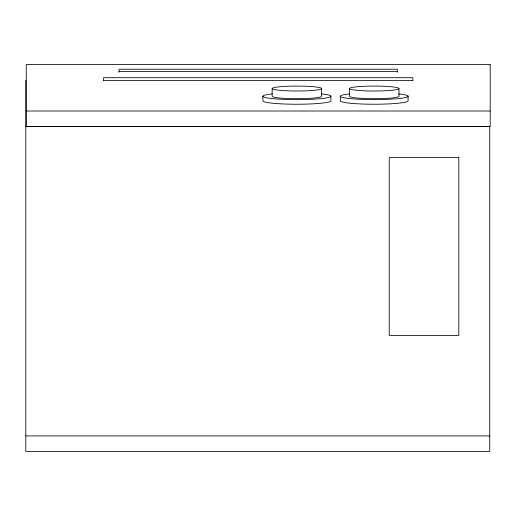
<?xml version="1.0" encoding="UTF-8"?>
<svg xmlns="http://www.w3.org/2000/svg" width="516" height="516" viewBox="0 0 516 516"><rect width="100%" height="100%" fill="white"/><g stroke="black" fill="none" stroke-linecap="round" stroke-linejoin="round"><path stroke-width="0.77" d="M119.054 71.543L397.41 71.543M103.587 80.619L412.877 80.619M26.264 111.011L490.2 111.011M25.8 126.626L489.736 126.626M25.8 435.917L489.736 435.917M489.736 126.104L489.736 451.384L25.8 451.384L25.8 80.238M412.877 80.773L412.877 77.697L103.587 77.697L103.587 80.773M408.085 96.092L408.085 100.71A33.901 3.373 0 0 1 375.693 104.226A33.901 3.373 0 0 1 340.347 101.001L340.347 96.382M398.958 88.546A24.742 2.464 0 0 1 361.845 90.674A24.742 2.464 0 0 1 361.845 86.411A24.742 2.464 0 0 1 398.958 88.546L398.958 96.24A24.742 2.464 0 0 1 374.216 98.698A24.742 2.464 0 0 1 349.474 96.24L349.474 88.546M397.41 72.311L397.41 69.234L119.054 69.234L119.054 72.311M330.904 96.163L330.904 100.775A34.024 3.386 0 0 1 297.674 104.238A34.024 3.386 0 0 1 262.883 100.93L262.883 96.318M321.636 88.546A24.742 2.464 0 0 1 284.522 90.674A24.742 2.464 0 0 1 284.522 86.411A24.742 2.464 0 0 1 321.636 88.546L321.636 96.24A24.742 2.464 0 0 1 296.894 98.698A24.742 2.464 0 0 1 272.151 96.24L272.151 88.546M398.7 93.906A33.901 3.373 0 0 1 398.191 98.621A33.901 3.373 0 0 1 350.77 98.672A33.901 3.373 0 0 1 349.222 93.957M321.287 93.88A34.024 3.386 0 0 1 320.907 98.633A34.024 3.386 0 0 1 273.093 98.659A34.024 3.386 0 0 1 272.293 93.899M490.2 64.616L26.264 64.616L26.264 126.549L490.2 126.549L490.2 64.616M458.808 157.561L389.219 157.561L389.219 335.4L458.808 335.4L458.808 157.561"/></g></svg>
